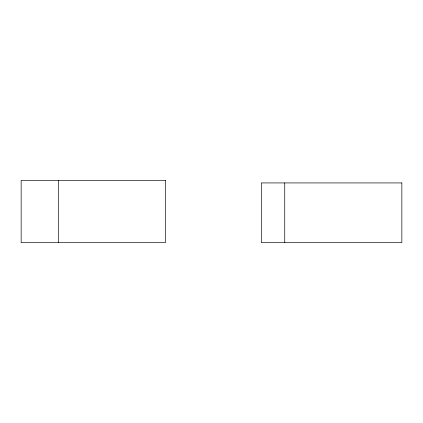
<?xml version="1.0" encoding="UTF-8"?>
<svg xmlns="http://www.w3.org/2000/svg" width="423" height="423" viewBox="0 0 423 423"><rect width="100%" height="100%" fill="white"/><g stroke="black" fill="none" stroke-linecap="round" stroke-linejoin="round"><path stroke-width="0.63" d="M284.742 182.926L284.742 242.649M58.623 180.351L58.623 242.649M165.43 180.351L21.15 180.351L21.15 242.649L165.43 242.649L165.43 180.351M401.85 182.926L261.319 182.926L261.319 242.649L401.85 242.649L401.85 182.926"/></g></svg>
